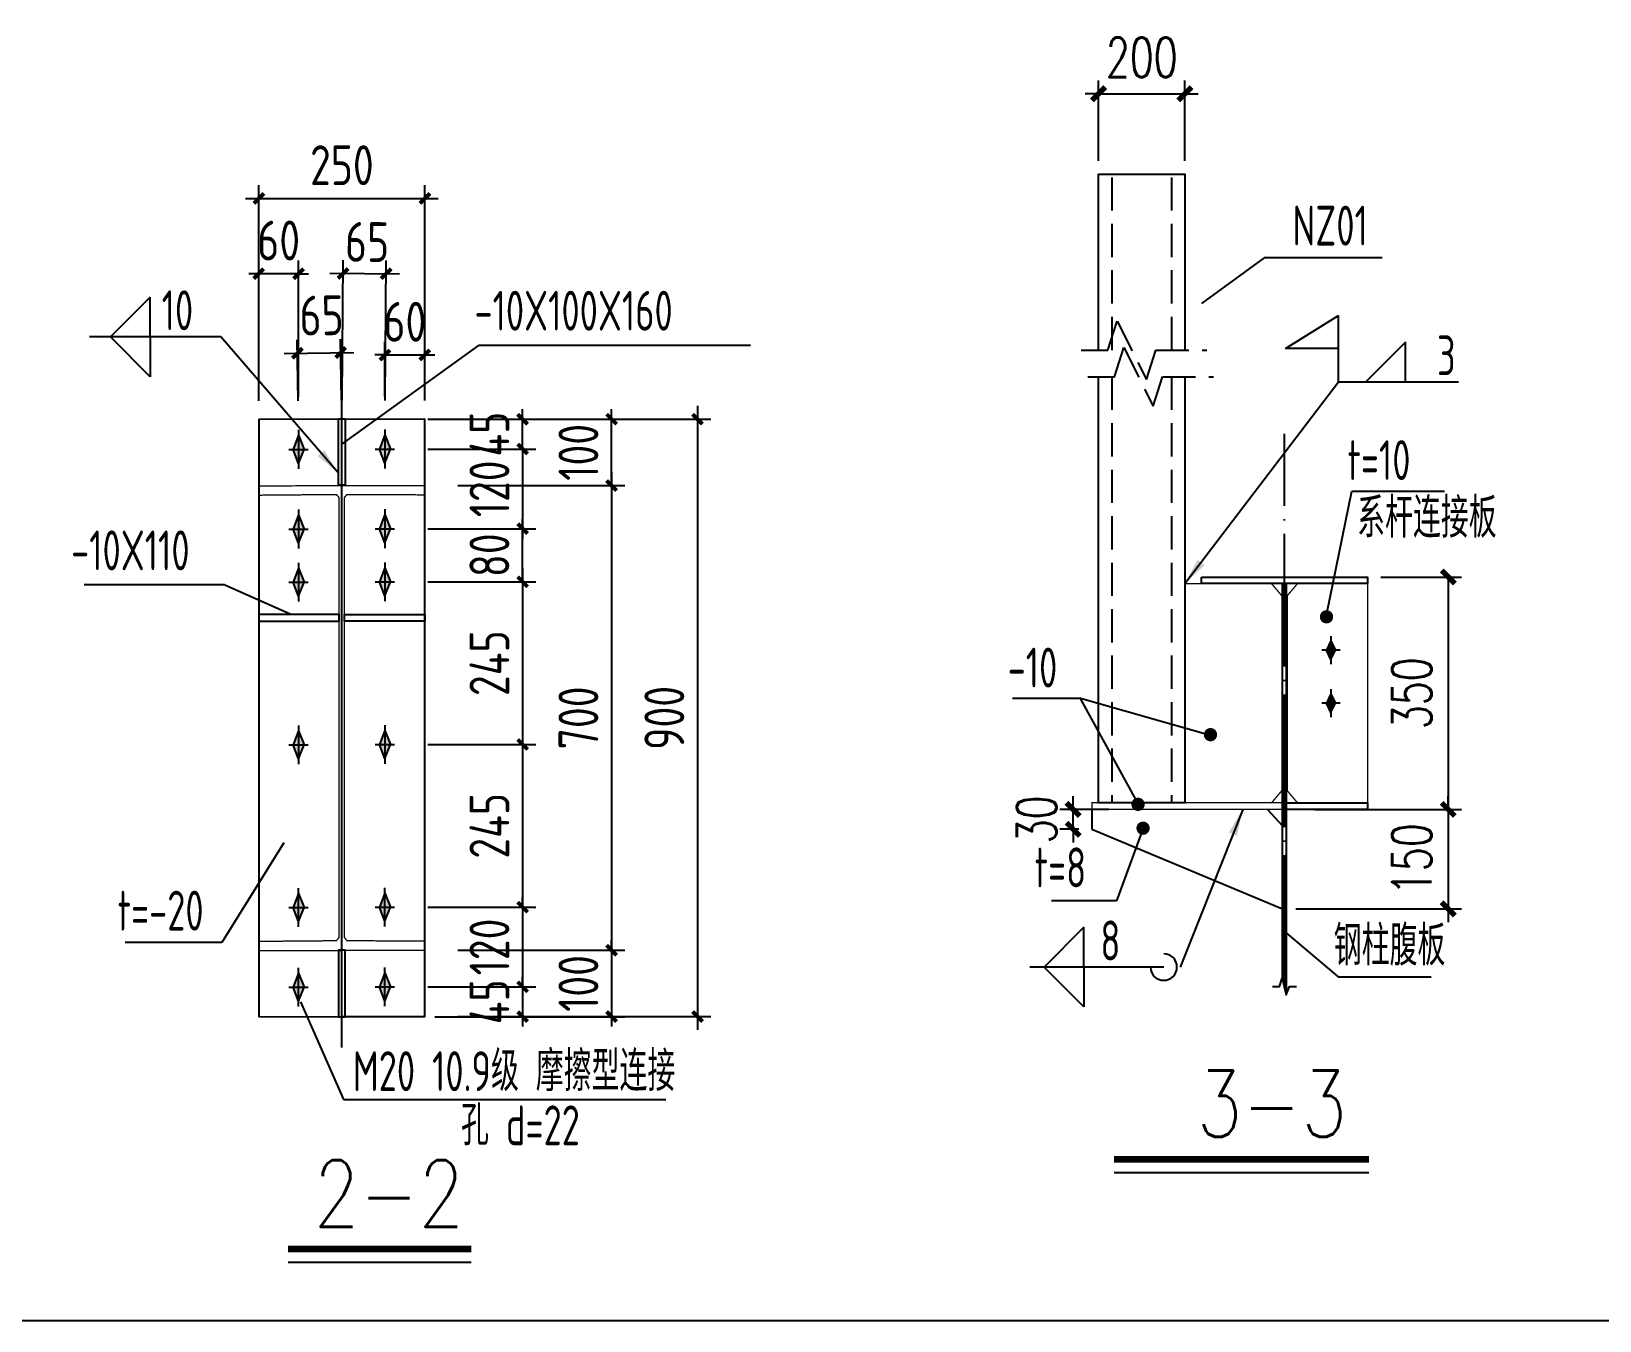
# Model space of a CAD drawing. Extents: x 180850 to 1399066, y 48356 to 327880.
# Drawn here: x 1370393 to 1382202, y 158991 to 168700 of the extents above; entities that cross this region are included whole.
import ezdxf

# ---------------------------------------------------------------- set-up
doc = ezdxf.new("R2010")
doc.units = 0
doc.header["$LTSCALE"] = 1000
doc.linetypes.add('DASH', pattern=[0.35, 0.25, -0.1])
doc.linetypes.add('DOTE', pattern=[2.42, 2, -0.2, 0.02, -0.2])
for name, color, linetype in [('ADIM', 3, 'Continuous'), ('AXIS', 3, 'Continuous'), ('DOTE', 1, 'Continuous'), ('GL', 150, 'Continuous'), ('GZ', 50, 'Continuous'), ('LT', 181, 'Continuous'), ('PZ', 202, 'Continuous'), ('TEXT', 7, 'Continuous')]:
    doc.layers.add(name, color=color, linetype=linetype)
doc.styles.add('_TCH_DIM_T3', font='SIMPLEX', dxfattribs={"width": 0.705882, "bigfont": 'GBCBIG'})
doc.styles.add('SIM-TSSC', font='simplex.shx', dxfattribs={"width": 0.8, "bigfont": 'tssdchn.shx'})
doc.styles.get("Standard").update_dxf_attribs({"font": 'gbenor.shx', "bigfont": 'gbcbig.shx'})
doc.styles.add('TSSD_Dimension', font='Tssdeng.shx', dxfattribs={"width": 0.8, "bigfont": 'hztxt.shx'})
doc.styles.add('TSSD_Label', font='tssdeng.shx', dxfattribs={"width": 0.7, "bigfont": 'hztxt.shx'})
doc.styles.add('TSSD_Norm', font='tssdeng.shx', dxfattribs={"bigfont": 'hztxt.shx'})
doc.dimstyles.new('TCH_100_5', dxfattribs={"dimtxt": 297.5, "dimasz": 100, "dimexe": 100, "dimexo": 100, "dimgap": 126.25, "dimtad": 1, "dimdec": 0, "dimlfac": 0.2, "dimzin": 0, "dimdsep": 46, "dimtxsty": '_TCH_DIM_T3', "dimblk": 'ARCHTICK', "dimcen": 0.09, "dimclrd": 126, "dimclre": 126, "dimclrt": 7, "dimazin": 2, "dimtfac": 1, "dimtdec": 0, "dimtix": 1, "dimtmove": 2, "dimatfit": 3, "dimfxl": 1, "dimtolj": 1, "dimtzin": 0, "dimarcsym": 0})
doc.dimstyles.new('TSSD_20_100', dxfattribs={"dimtxt": 300, "dimasz": 75, "dimexe": 100, "dimexo": 250, "dimgap": 100, "dimtad": 1, "dimdec": 0, "dimlfac": 0.2, "dimzin": 0, "dimdsep": 46, "dimtxsty": 'TSSD_Dimension', "dimblk": 'ARCHTICK', "dimcen": 0, "dimdle": 100, "dimclrt": 7, "dimadec": 0, "dimazin": 0, "dimtfac": 1, "dimtdec": 0, "dimtix": 1, "dimtmove": 2, "dimatfit": 3, "dimfxl": 1, "dimtolj": 1, "dimtzin": 0, "dimarcsym": 0})
doc.dimstyles.new('TSSD_LEADER_STYLE_200.0', dxfattribs={"dimtxt": 0.18, "dimasz": 200, "dimexe": 0.18, "dimexo": 0.0625, "dimgap": 0.09, "dimtad": 0, "dimtih": 1, "dimtoh": 1, "dimdec": 4, "dimzin": 0, "dimdsep": 46, "dimtxsty": 'Standard', "dimcen": 0.09, "dimadec": 0, "dimazin": 0, "dimtfac": 1, "dimtdec": 4, "dimtofl": 0, "dimtmove": 0, "dimatfit": 3, "dimfxl": 1, "dimtolj": 1, "dimtzin": 0, "dimarcsym": 0})

# ---------------------------------------------------------------- blocks, each defined once
blk = doc.blocks.new('_ArchTick')
at = {"color": 0, "linetype": 'ByBlock', "const_width": 0.4}
blk.add_lwpolyline([(-0.5, -0.5), (0.5, 0.5)], dxfattribs=at)
blk = doc.blocks.new('*D684')
at = {"layer": 'Defpoints', "color": 0, "transparency": 16777216}
for p in [(1379956, 162841), (1379814, 162091), (1381062, 162091)]:
    blk.add_point(p, dxfattribs=at)
at = {"layer": 'GL', "color": 126, "lineweight": -2, "transparency": 16777216}
for p, q in [((1381062, 162841), (1381062, 162941)), ((1380056, 162841), (1381162, 162841)), ((1381062, 162841), (1381062, 162091)), ((1379914, 162091), (1381162, 162091)), ((1381062, 162091), (1381062, 161991))]:
    blk.add_line(p, q, dxfattribs=at)
at = {"layer": 'GL', "color": 126, "lineweight": -2, "transparency": 16777216, "xscale": 100, "yscale": 100, "zscale": 100}
for p, rotation in [((1381062, 162841), 270), ((1381062, 162091), 90)]:
    blk.add_blockref('_ArchTick', p, dxfattribs=dict(at, rotation=rotation))
at = {"layer": 'GL', "color": 7, "transparency": 16777216, "insert": (1380787, 162466), "char_height": 297.5, "attachment_point": 5, "rotation": 90, "style": '_TCH_DIM_T3'}
blk.add_mtext('\\A1;150', dxfattribs=at)
blk = doc.blocks.new('*D685')
at = {"layer": 'Defpoints', "color": 0, "transparency": 16777216}
for p in [(1378237, 162841), (1378605, 162841), (1378379, 162691)]:
    blk.add_point(p, dxfattribs=at)
at = {"layer": 'GL', "color": 126, "lineweight": -2, "transparency": 16777216}
for p, q in [((1378237, 162841), (1378237, 162941)), ((1378505, 162841), (1378137, 162841)), ((1378237, 162691), (1378237, 162841)), ((1378279, 162691), (1378137, 162691)), ((1378237, 162691), (1378237, 162591))]:
    blk.add_line(p, q, dxfattribs=at)
at = {"layer": 'GL', "color": 126, "lineweight": -2, "transparency": 16777216, "xscale": 100, "yscale": 100, "zscale": 100}
for p, rotation in [((1378237, 162841), 270), ((1378237, 162691), 90)]:
    blk.add_blockref('_ArchTick', p, dxfattribs=dict(at, rotation=rotation))
at = {"layer": 'GL', "color": 7, "transparency": 16777216, "insert": (1377962, 162766), "char_height": 297.5, "attachment_point": 5, "rotation": 90, "style": '_TCH_DIM_T3'}
blk.add_mtext('\\A1;30', dxfattribs=at)
blk = doc.blocks.new('_WELD004')
at = {"color": 0, "linetype": 'ByBlock'}
for p, q in [((0, 1), (1, 0)), ((0, 0), (0, 1))]:
    blk.add_line(p, q, dxfattribs=at)
blk = doc.blocks.new('*D686')
at = {"layer": 'Defpoints', "color": 0, "transparency": 16777216}
for p in [(1379079, 168230), (1378429, 167626), (1379079, 167626)]:
    blk.add_point(p, dxfattribs=at)
at = {"layer": 'GL', "color": 126, "lineweight": -2, "transparency": 16777216}
for p, q in [((1378429, 167726), (1378429, 168330)), ((1379079, 167726), (1379079, 168330)), ((1378429, 168230), (1378329, 168230)), ((1378429, 168230), (1379079, 168230)), ((1379079, 168230), (1379179, 168230))]:
    blk.add_line(p, q, dxfattribs=at)
at = {"layer": 'GL', "color": 126, "lineweight": -2, "transparency": 16777216, "xscale": 100, "yscale": 100, "zscale": 100}
blk.add_blockref('_ArchTick', (1378429, 168230), dxfattribs=at)
at = {"layer": 'GL', "color": 126, "lineweight": -2, "transparency": 16777216, "xscale": 100, "yscale": 100, "zscale": 100, "rotation": 180}
blk.add_blockref('_ArchTick', (1379079, 168230), dxfattribs=at)
at = {"layer": 'GL', "color": 7, "transparency": 16777216, "insert": (1378754, 168505), "char_height": 297.5, "attachment_point": 5, "style": '_TCH_DIM_T3'}
blk.add_mtext('\\A1;200', dxfattribs=at)
blk = doc.blocks.new('*D721')
at = {"layer": 'Defpoints', "color": 0, "transparency": 16777216}
for p in [(1380454, 164591), (1380454, 162841), (1381062, 162841)]:
    blk.add_point(p, dxfattribs=at)
at = {"layer": 'GL', "color": 126, "lineweight": -2, "transparency": 16777216}
for p, q in [((1380554, 164591), (1381162, 164591)), ((1381062, 164591), (1381062, 162841)), ((1380554, 162841), (1381162, 162841))]:
    blk.add_line(p, q, dxfattribs=at)
at = {"layer": 'GL', "color": 126, "lineweight": -2, "transparency": 16777216, "xscale": 100, "yscale": 100, "zscale": 100}
for p, rotation in [((1381062, 164591), 90), ((1381062, 162841), 270)]:
    blk.add_blockref('_ArchTick', p, dxfattribs=dict(at, rotation=rotation))
at = {"layer": 'GL', "color": 7, "transparency": 16777216, "insert": (1380787, 163716), "char_height": 297.5, "attachment_point": 5, "rotation": 90, "style": '_TCH_DIM_T3'}
blk.add_mtext('\\A1;350', dxfattribs=at)
blk = doc.blocks.new('*D1931')
at = {"layer": 'AXIS', "color": 0, "lineweight": -2, "transparency": 16777216}
for p, q in [((1372106, 165917), (1372106, 167542)), ((1373356, 165920), (1373356, 167542)), ((1372006, 167442), (1373456, 167442))]:
    blk.add_line(p, q, dxfattribs=at)
at = {"layer": 'Defpoints', "color": 0, "transparency": 16777216}
for p in [(1373356, 167442), (1372106, 165667), (1373356, 165670)]:
    blk.add_point(p, dxfattribs=at)
at = {"layer": 'AXIS', "color": 0, "lineweight": -2, "transparency": 16777216, "xscale": 75, "yscale": 75, "zscale": 75, "rotation": 180}
blk.add_blockref('_ArchTick', (1372106, 167442), dxfattribs=at)
at = {"layer": 'AXIS', "color": 0, "lineweight": -2, "transparency": 16777216, "xscale": 75, "yscale": 75, "zscale": 75}
blk.add_blockref('_ArchTick', (1373356, 167442), dxfattribs=at)
at = {"layer": 'AXIS', "color": 7, "transparency": 16777216, "insert": (1372731, 167692), "char_height": 300, "attachment_point": 5, "style": 'TSSD_Dimension'}
blk.add_mtext('\\A1;250', dxfattribs=at)
blk = doc.blocks.new('*D1932')
at = {"layer": 'AXIS', "color": 0, "lineweight": -2, "transparency": 16777216}
for p, q in [((1372733, 165922), (1372741, 166977)), ((1372640, 166878), (1373164, 166874)), ((1373057, 165920), (1373065, 166975))]:
    blk.add_line(p, q, dxfattribs=at)
at = {"layer": 'Defpoints', "color": 0, "transparency": 16777216}
for p in [(1373064, 166875), (1372731, 165672), (1373055, 165670)]:
    blk.add_point(p, dxfattribs=at)
at = {"layer": 'AXIS', "color": 0, "lineweight": -2, "transparency": 16777216, "xscale": 75, "yscale": 75, "zscale": 75}
for p, rotation in [((1372740, 166877), 179.5602017866999), ((1373064, 166875), 359.5602017866999)]:
    blk.add_blockref('_ArchTick', p, dxfattribs=dict(at, rotation=rotation))
at = {"layer": 'AXIS', "color": 7, "transparency": 16777216, "insert": (1372921, 167114), "char_height": 300, "attachment_point": 5, "rotation": 359.5602, "style": 'TSSD_Dimension'}
blk.add_mtext('\\A1;65', dxfattribs=at)
blk = doc.blocks.new('*D1933')
at = {"layer": 'AXIS', "color": 0, "lineweight": -2, "transparency": 16777216}
for p, q in [((1372296, 166274), (1372822, 166282)), ((1372401, 165917), (1372394, 166376)), ((1372727, 165922), (1372720, 166381))]:
    blk.add_line(p, q, dxfattribs=at)
at = {"layer": 'Defpoints', "color": 0, "transparency": 16777216}
for p in [(1372722, 166281), (1372405, 165667), (1372731, 165672)]:
    blk.add_point(p, dxfattribs=at)
at = {"layer": 'AXIS', "color": 0, "lineweight": -2, "transparency": 16777216, "xscale": 75, "yscale": 75, "zscale": 75}
for p, rotation in [((1372396, 166276), 180.8731151727567), ((1372722, 166281), 0.8731151727567238)]:
    blk.add_blockref('_ArchTick', p, dxfattribs=dict(at, rotation=rotation))
at = {"layer": 'AXIS', "color": 7, "transparency": 16777216, "insert": (1372578, 166561), "char_height": 300, "attachment_point": 5, "rotation": 0.8731, "style": 'TSSD_Dimension'}
blk.add_mtext('\\A1;65', dxfattribs=at)
blk = doc.blocks.new('*D1946')
at = {"layer": 'AXIS', "color": 0, "lineweight": -2, "transparency": 16777216}
for p, q in [((1374092, 165779), (1374092, 165854)), ((1373377, 165779), (1374192, 165779)), ((1374092, 165555), (1374092, 165779)), ((1373377, 165555), (1374192, 165555)), ((1374092, 165555), (1374092, 165480))]:
    blk.add_line(p, q, dxfattribs=at)
at = {"layer": 'Defpoints', "color": 0, "transparency": 16777216}
for p in [(1373127, 165779), (1374092, 165779), (1373127, 165555)]:
    blk.add_point(p, dxfattribs=at)
at = {"layer": 'AXIS', "color": 0, "lineweight": -2, "transparency": 16777216, "xscale": 75, "yscale": 75, "zscale": 75}
for p, rotation in [((1374092, 165779), 270), ((1374092, 165555), 90)]:
    blk.add_blockref('_ArchTick', p, dxfattribs=dict(at, rotation=rotation))
at = {"layer": 'AXIS', "color": 7, "transparency": 16777216, "insert": (1373842, 165667), "char_height": 300, "attachment_point": 5, "rotation": 90, "style": 'TSSD_Dimension'}
blk.add_mtext('\\A1;45', dxfattribs=at)
blk = doc.blocks.new('*D1947')
at = {"layer": 'AXIS', "color": 0, "lineweight": -2, "transparency": 16777216}
for p, q in [((1374092, 165555), (1374092, 165630)), ((1373377, 165555), (1374192, 165555)), ((1374092, 165555), (1374092, 164955)), ((1373377, 164955), (1374192, 164955)), ((1374092, 164955), (1374092, 164880))]:
    blk.add_line(p, q, dxfattribs=at)
at = {"layer": 'Defpoints', "color": 0, "transparency": 16777216}
for p in [(1373127, 165555), (1373127, 164955), (1374092, 164955)]:
    blk.add_point(p, dxfattribs=at)
at = {"layer": 'AXIS', "color": 0, "lineweight": -2, "transparency": 16777216, "xscale": 75, "yscale": 75, "zscale": 75}
for p, rotation in [((1374092, 165555), 270), ((1374092, 164955), 90)]:
    blk.add_blockref('_ArchTick', p, dxfattribs=dict(at, rotation=rotation))
at = {"layer": 'AXIS', "color": 7, "transparency": 16777216, "insert": (1373842, 165255), "char_height": 300, "attachment_point": 5, "rotation": 90, "style": 'TSSD_Dimension'}
blk.add_mtext('\\A1;120', dxfattribs=at)
blk = doc.blocks.new('*D1948')
at = {"layer": 'AXIS', "color": 0, "lineweight": -2, "transparency": 16777216}
for p, q in [((1374092, 162105), (1374092, 162180)), ((1373377, 162105), (1374192, 162105)), ((1374092, 162105), (1374092, 161505)), ((1373377, 161505), (1374192, 161505)), ((1374092, 161505), (1374092, 161430))]:
    blk.add_line(p, q, dxfattribs=at)
at = {"layer": 'Defpoints', "color": 0, "transparency": 16777216}
for p in [(1373127, 162105), (1373127, 161505), (1374092, 161505)]:
    blk.add_point(p, dxfattribs=at)
at = {"layer": 'AXIS', "color": 0, "lineweight": -2, "transparency": 16777216, "xscale": 75, "yscale": 75, "zscale": 75}
for p, rotation in [((1374092, 162105), 270), ((1374092, 161505), 90)]:
    blk.add_blockref('_ArchTick', p, dxfattribs=dict(at, rotation=rotation))
at = {"layer": 'AXIS', "color": 7, "transparency": 16777216, "insert": (1373842, 161805), "char_height": 300, "attachment_point": 5, "rotation": 90, "style": 'TSSD_Dimension'}
blk.add_mtext('\\A1;120', dxfattribs=at)
blk = doc.blocks.new('*D1949')
at = {"layer": 'AXIS', "color": 0, "lineweight": -2, "transparency": 16777216}
for p, q in [((1374092, 161505), (1374092, 161580)), ((1373377, 161505), (1374192, 161505)), ((1374092, 161505), (1374092, 161280)), ((1373430, 161280), (1374192, 161280)), ((1374092, 161280), (1374092, 161205))]:
    blk.add_line(p, q, dxfattribs=at)
at = {"layer": 'Defpoints', "color": 0, "transparency": 16777216}
for p in [(1373127, 161505), (1373180, 161280), (1374092, 161280)]:
    blk.add_point(p, dxfattribs=at)
at = {"layer": 'AXIS', "color": 0, "lineweight": -2, "transparency": 16777216, "xscale": 75, "yscale": 75, "zscale": 75}
for p, rotation in [((1374092, 161505), 270), ((1374092, 161280), 90)]:
    blk.add_blockref('_ArchTick', p, dxfattribs=dict(at, rotation=rotation))
at = {"layer": 'AXIS', "color": 7, "transparency": 16777216, "insert": (1373842, 161392), "char_height": 300, "attachment_point": 5, "rotation": 90, "style": 'TSSD_Dimension'}
blk.add_mtext('\\A1;45', dxfattribs=at)
blk = doc.blocks.new('*D1934')
at = {"layer": 'AXIS', "color": 0, "lineweight": -2, "transparency": 16777216}
for p, q in [((1375409, 165880), (1375409, 161181)), ((1373605, 165780), (1375509, 165780)), ((1373603, 161281), (1375509, 161281))]:
    blk.add_line(p, q, dxfattribs=at)
at = {"layer": 'Defpoints', "color": 0, "transparency": 16777216}
for p in [(1373355, 165780), (1373353, 161281), (1375409, 161281)]:
    blk.add_point(p, dxfattribs=at)
at = {"layer": 'AXIS', "color": 0, "lineweight": -2, "transparency": 16777216, "xscale": 75, "yscale": 75, "zscale": 75}
for p, rotation in [((1375409, 165780), 90), ((1375409, 161281), 270)]:
    blk.add_blockref('_ArchTick', p, dxfattribs=dict(at, rotation=rotation))
at = {"layer": 'AXIS', "color": 7, "transparency": 16777216, "insert": (1375159, 163530), "char_height": 300, "attachment_point": 5, "rotation": 90, "style": 'TSSD_Dimension'}
blk.add_mtext('\\A1;900', dxfattribs=at)
blk = doc.blocks.new('*D1950')
at = {"layer": 'AXIS', "color": 0, "lineweight": -2, "transparency": 16777216}
for p, q in [((1372105, 166875), (1372030, 166875)), ((1372105, 165949), (1372105, 166975)), ((1372405, 166875), (1372105, 166875)), ((1372405, 165949), (1372405, 166975)), ((1372405, 166875), (1372480, 166875))]:
    blk.add_line(p, q, dxfattribs=at)
at = {"layer": 'Defpoints', "color": 0, "transparency": 16777216}
for p in [(1372105, 166875), (1372105, 165699), (1372405, 165699)]:
    blk.add_point(p, dxfattribs=at)
at = {"layer": 'AXIS', "color": 0, "lineweight": -2, "transparency": 16777216, "xscale": 75, "yscale": 75, "zscale": 75}
blk.add_blockref('_ArchTick', (1372105, 166875), dxfattribs=at)
at = {"layer": 'AXIS', "color": 0, "lineweight": -2, "transparency": 16777216, "xscale": 75, "yscale": 75, "zscale": 75, "rotation": 180}
blk.add_blockref('_ArchTick', (1372405, 166875), dxfattribs=at)
at = {"layer": 'AXIS', "color": 7, "transparency": 16777216, "insert": (1372255, 167125), "char_height": 300, "attachment_point": 5, "style": 'TSSD_Dimension'}
blk.add_mtext('\\A1;60', dxfattribs=at)
blk = doc.blocks.new('*D1951')
at = {"layer": 'AXIS', "color": 0, "lineweight": -2, "transparency": 16777216}
for p, q in [((1373055, 165951), (1373055, 166363)), ((1373355, 165951), (1373355, 166363)), ((1373055, 166263), (1372980, 166263)), ((1373055, 166263), (1373355, 166263)), ((1373355, 166263), (1373430, 166263))]:
    blk.add_line(p, q, dxfattribs=at)
at = {"layer": 'Defpoints', "color": 0, "transparency": 16777216}
for p in [(1373355, 166263), (1373055, 165701), (1373355, 165701)]:
    blk.add_point(p, dxfattribs=at)
at = {"layer": 'AXIS', "color": 0, "lineweight": -2, "transparency": 16777216, "xscale": 75, "yscale": 75, "zscale": 75}
blk.add_blockref('_ArchTick', (1373055, 166263), dxfattribs=at)
at = {"layer": 'AXIS', "color": 0, "lineweight": -2, "transparency": 16777216, "xscale": 75, "yscale": 75, "zscale": 75, "rotation": 180}
blk.add_blockref('_ArchTick', (1373355, 166263), dxfattribs=at)
at = {"layer": 'AXIS', "color": 7, "transparency": 16777216, "insert": (1373205, 166513), "char_height": 300, "attachment_point": 5, "style": 'TSSD_Dimension'}
blk.add_mtext('\\A1;60', dxfattribs=at)
blk = doc.blocks.new('*D1935')
at = {"layer": 'AXIS', "color": 0, "lineweight": -2, "transparency": 16777216}
for p, q in [((1374762, 165380), (1374762, 161680)), ((1373605, 165280), (1374862, 165280)), ((1373605, 161780), (1374862, 161780))]:
    blk.add_line(p, q, dxfattribs=at)
at = {"layer": 'Defpoints', "color": 0, "transparency": 16777216}
for p in [(1373355, 165280), (1373355, 161780), (1374762, 161780)]:
    blk.add_point(p, dxfattribs=at)
at = {"layer": 'AXIS', "color": 0, "lineweight": -2, "transparency": 16777216, "xscale": 75, "yscale": 75, "zscale": 75}
for p, rotation in [((1374762, 165280), 90), ((1374762, 161780), 270)]:
    blk.add_blockref('_ArchTick', p, dxfattribs=dict(at, rotation=rotation))
at = {"layer": 'AXIS', "color": 7, "transparency": 16777216, "insert": (1374512, 163530), "char_height": 300, "attachment_point": 5, "rotation": 90, "style": 'TSSD_Dimension'}
blk.add_mtext('\\A1;700', dxfattribs=at)
blk = doc.blocks.new('*D1936')
at = {"layer": 'AXIS', "color": 0, "lineweight": -2, "transparency": 16777216}
for p, q in [((1374762, 161780), (1374762, 161855)), ((1373605, 161780), (1374862, 161780)), ((1374762, 161780), (1374762, 161280)), ((1373605, 161280), (1374862, 161280)), ((1374762, 161280), (1374762, 161205))]:
    blk.add_line(p, q, dxfattribs=at)
at = {"layer": 'Defpoints', "color": 0, "transparency": 16777216}
for p in [(1373355, 161780), (1373355, 161280), (1374762, 161280)]:
    blk.add_point(p, dxfattribs=at)
at = {"layer": 'AXIS', "color": 0, "lineweight": -2, "transparency": 16777216, "xscale": 75, "yscale": 75, "zscale": 75}
for p, rotation in [((1374762, 161780), 270), ((1374762, 161280), 90)]:
    blk.add_blockref('_ArchTick', p, dxfattribs=dict(at, rotation=rotation))
at = {"layer": 'AXIS', "color": 7, "transparency": 16777216, "insert": (1374512, 161530), "char_height": 300, "attachment_point": 5, "rotation": 90, "style": 'TSSD_Dimension'}
blk.add_mtext('\\A1;100', dxfattribs=at)
blk = doc.blocks.new('*D1937')
at = {"layer": 'AXIS', "color": 0, "lineweight": -2, "transparency": 16777216}
for p, q in [((1374762, 165780), (1374762, 165855)), ((1373605, 165780), (1374862, 165780)), ((1374762, 165280), (1374762, 165780)), ((1373605, 165280), (1374862, 165280)), ((1374762, 165280), (1374762, 165205))]:
    blk.add_line(p, q, dxfattribs=at)
at = {"layer": 'Defpoints', "color": 0, "transparency": 16777216}
for p in [(1373355, 165780), (1374762, 165780), (1373355, 165280)]:
    blk.add_point(p, dxfattribs=at)
at = {"layer": 'AXIS', "color": 0, "lineweight": -2, "transparency": 16777216, "xscale": 75, "yscale": 75, "zscale": 75}
for p, rotation in [((1374762, 165780), 270), ((1374762, 165280), 90)]:
    blk.add_blockref('_ArchTick', p, dxfattribs=dict(at, rotation=rotation))
at = {"layer": 'AXIS', "color": 7, "transparency": 16777216, "insert": (1374512, 165530), "char_height": 300, "attachment_point": 5, "rotation": 90, "style": 'TSSD_Dimension'}
blk.add_mtext('\\A1;100', dxfattribs=at)
blk = doc.blocks.new('*D1953')
at = {"layer": 'AXIS', "color": 0, "lineweight": -2, "transparency": 16777216}
for p, q in [((1374092, 164655), (1374092, 163230)), ((1373377, 164555), (1374192, 164555)), ((1373377, 163330), (1374192, 163330))]:
    blk.add_line(p, q, dxfattribs=at)
at = {"layer": 'Defpoints', "color": 0, "transparency": 16777216}
for p in [(1373127, 164555), (1373127, 163330), (1374092, 163330)]:
    blk.add_point(p, dxfattribs=at)
at = {"layer": 'AXIS', "color": 0, "lineweight": -2, "transparency": 16777216, "xscale": 75, "yscale": 75, "zscale": 75}
for p, rotation in [((1374092, 164555), 90), ((1374092, 163330), 270)]:
    blk.add_blockref('_ArchTick', p, dxfattribs=dict(at, rotation=rotation))
at = {"layer": 'AXIS', "color": 7, "transparency": 16777216, "insert": (1373842, 163942), "char_height": 300, "attachment_point": 5, "rotation": 90, "style": 'TSSD_Dimension'}
blk.add_mtext('\\A1;245', dxfattribs=at)
blk = doc.blocks.new('*D1955')
at = {"layer": 'AXIS', "color": 0, "lineweight": -2, "transparency": 16777216}
for p, q in [((1373377, 163330), (1374192, 163330)), ((1374092, 163430), (1374092, 162005)), ((1373377, 162105), (1374192, 162105))]:
    blk.add_line(p, q, dxfattribs=at)
at = {"layer": 'Defpoints', "color": 0, "transparency": 16777216}
for p in [(1373127, 163330), (1373127, 162105), (1374092, 162105)]:
    blk.add_point(p, dxfattribs=at)
at = {"layer": 'AXIS', "color": 0, "lineweight": -2, "transparency": 16777216, "xscale": 75, "yscale": 75, "zscale": 75}
for p, rotation in [((1374092, 163330), 90), ((1374092, 162105), 270)]:
    blk.add_blockref('_ArchTick', p, dxfattribs=dict(at, rotation=rotation))
at = {"layer": 'AXIS', "color": 7, "transparency": 16777216, "insert": (1373842, 162717), "char_height": 300, "attachment_point": 5, "rotation": 90, "style": 'TSSD_Dimension'}
blk.add_mtext('\\A1;245', dxfattribs=at)
blk = doc.blocks.new('*D1954')
at = {"layer": 'AXIS', "color": 0, "lineweight": -2, "transparency": 16777216}
for p, q in [((1374092, 164955), (1374092, 165030)), ((1373377, 164955), (1374192, 164955)), ((1374092, 164555), (1374092, 164955)), ((1373377, 164555), (1374192, 164555)), ((1374092, 164555), (1374092, 164480))]:
    blk.add_line(p, q, dxfattribs=at)
at = {"layer": 'Defpoints', "color": 0, "transparency": 16777216}
for p in [(1373127, 164955), (1374092, 164955), (1373127, 164555)]:
    blk.add_point(p, dxfattribs=at)
at = {"layer": 'AXIS', "color": 0, "lineweight": -2, "transparency": 16777216, "xscale": 75, "yscale": 75, "zscale": 75}
for p, rotation in [((1374092, 164955), 270), ((1374092, 164555), 90)]:
    blk.add_blockref('_ArchTick', p, dxfattribs=dict(at, rotation=rotation))
at = {"layer": 'AXIS', "color": 7, "transparency": 16777216, "insert": (1373842, 164755), "char_height": 300, "attachment_point": 5, "rotation": 90, "style": 'TSSD_Dimension'}
blk.add_mtext('\\A1;80', dxfattribs=at)

msp = doc.modelspace()

# ---------------------------------------------------------------- hatches: boundary and pattern name
h = msp.add_hatch(color=256)
h.paths.add_polyline_path([(1372363.74, 165552.11), (1372404.91, 165552.11), (1372404.91, 165658.63)])
h.paths.add_polyline_path([(1372404.91, 165658.63), (1372404.91, 165552.11), (1372446.07, 165552.11)])
h.paths.add_polyline_path([(1372446.07, 165552.11), (1372404.91, 165552.11), (1372404.91, 165445.59)])
h.paths.add_polyline_path([(1372404.91, 165552.11), (1372363.74, 165552.11), (1372404.91, 165445.59)])
h = msp.add_hatch(color=256)
h.paths.add_polyline_path([(1373013.61, 165554.59), (1373054.78, 165554.59), (1373054.78, 165661.11)])
h.paths.add_polyline_path([(1373054.78, 165661.11), (1373054.78, 165554.59), (1373095.95, 165554.59)])
h.paths.add_polyline_path([(1373095.95, 165554.59), (1373054.78, 165554.59), (1373054.78, 165448.07)])
h.paths.add_polyline_path([(1373054.78, 165554.59), (1373013.61, 165554.59), (1373054.78, 165448.07)])
h = msp.add_hatch(color=256)
h.paths.add_polyline_path([(1372363.74, 164952.11), (1372404.91, 164952.11), (1372404.91, 165058.63)])
h.paths.add_polyline_path([(1372404.91, 165058.63), (1372404.91, 164952.11), (1372446.07, 164952.11)])
h.paths.add_polyline_path([(1372446.07, 164952.11), (1372404.91, 164952.11), (1372404.91, 164845.59)])
h.paths.add_polyline_path([(1372404.91, 164952.11), (1372363.74, 164952.11), (1372404.91, 164845.59)])
h = msp.add_hatch(color=256)
h.paths.add_polyline_path([(1373013.61, 164954.59), (1373054.78, 164954.59), (1373054.78, 165061.11)])
h.paths.add_polyline_path([(1373054.78, 165061.11), (1373054.78, 164954.59), (1373095.95, 164954.59)])
h.paths.add_polyline_path([(1373095.95, 164954.59), (1373054.78, 164954.59), (1373054.78, 164848.07)])
h.paths.add_polyline_path([(1373054.78, 164954.59), (1373013.61, 164954.59), (1373054.78, 164848.07)])
h = msp.add_hatch(color=256)
h.paths.add_polyline_path([(1372363.74, 164552.11), (1372404.91, 164552.11), (1372404.91, 164658.63)])
h.paths.add_polyline_path([(1372404.91, 164658.63), (1372404.91, 164552.11), (1372446.07, 164552.11)])
h.paths.add_polyline_path([(1372446.07, 164552.11), (1372404.91, 164552.11), (1372404.91, 164445.59)])
h.paths.add_polyline_path([(1372404.91, 164552.11), (1372363.74, 164552.11), (1372404.91, 164445.59)])
h = msp.add_hatch(color=256)
h.paths.add_polyline_path([(1373013.61, 164554.59), (1373054.78, 164554.59), (1373054.78, 164661.11)])
h.paths.add_polyline_path([(1373054.78, 164661.11), (1373054.78, 164554.59), (1373095.95, 164554.59)])
h.paths.add_polyline_path([(1373095.95, 164554.59), (1373054.78, 164554.59), (1373054.78, 164448.07)])
h.paths.add_polyline_path([(1373054.78, 164554.59), (1373013.61, 164554.59), (1373054.78, 164448.07)])
for points in [[(1380178.85, 164111.13), (1380213.95, 164040.93), (1380178.85, 163970.73), (1380143.75, 164040.93)], [(1380178.85, 163711.13), (1380213.95, 163640.93), (1380178.85, 163570.73), (1380143.75, 163640.93)]]:
    msp.add_hatch(color=256).paths.add_polyline_path(points)
h = msp.add_hatch(color=256)
h.paths.add_polyline_path([(1373013.61, 163329.59), (1373054.78, 163329.59), (1373054.78, 163436.11)])
h.paths.add_polyline_path([(1373054.78, 163436.11), (1373054.78, 163329.59), (1373095.95, 163329.59)])
h.paths.add_polyline_path([(1373095.95, 163329.59), (1373054.78, 163329.59), (1373054.78, 163223.07)])
h.paths.add_polyline_path([(1373054.78, 163329.59), (1373013.61, 163329.59), (1373054.78, 163223.07)])
h = msp.add_hatch(color=256)
h.paths.add_polyline_path([(1372363.74, 163327.11), (1372404.91, 163327.11), (1372404.91, 163433.63)])
h.paths.add_polyline_path([(1372404.91, 163433.63), (1372404.91, 163327.11), (1372446.07, 163327.11)])
h.paths.add_polyline_path([(1372446.07, 163327.11), (1372404.91, 163327.11), (1372404.91, 163220.59)])
h.paths.add_polyline_path([(1372404.91, 163327.11), (1372363.74, 163327.11), (1372404.91, 163220.59)])
h = msp.add_hatch(color=256)
h.paths.add_polyline_path([(1372363.74, 162102.11), (1372404.91, 162102.11), (1372404.91, 161995.59)])
h.paths.add_polyline_path([(1372404.91, 161995.59), (1372404.91, 162102.11), (1372446.07, 162102.11)])
h.paths.add_polyline_path([(1372446.07, 162102.11), (1372404.91, 162102.11), (1372404.91, 162208.63)])
h.paths.add_polyline_path([(1372404.91, 162102.11), (1372363.74, 162102.11), (1372404.91, 162208.63)])
h = msp.add_hatch(color=256)
h.paths.add_polyline_path([(1373013.61, 162104.59), (1373054.78, 162104.59), (1373054.78, 161998.07)])
h.paths.add_polyline_path([(1373054.78, 161998.07), (1373054.78, 162104.59), (1373095.95, 162104.59)])
h.paths.add_polyline_path([(1373095.95, 162104.59), (1373054.78, 162104.59), (1373054.78, 162211.11)])
h.paths.add_polyline_path([(1373054.78, 162104.59), (1373013.61, 162104.59), (1373054.78, 162211.11)])
h = msp.add_hatch(color=256)
h.paths.add_polyline_path([(1372363.74, 161502.11), (1372404.91, 161502.11), (1372404.91, 161395.59)])
h.paths.add_polyline_path([(1372404.91, 161395.59), (1372404.91, 161502.11), (1372446.07, 161502.11)])
h.paths.add_polyline_path([(1372446.07, 161502.11), (1372404.91, 161502.11), (1372404.91, 161608.63)])
h.paths.add_polyline_path([(1372404.91, 161502.11), (1372363.74, 161502.11), (1372404.91, 161608.63)])
h = msp.add_hatch(color=256)
h.paths.add_polyline_path([(1373013.61, 161504.59), (1373054.78, 161504.59), (1373054.78, 161398.07)])
h.paths.add_polyline_path([(1373054.78, 161398.07), (1373054.78, 161504.59), (1373095.95, 161504.59)])
h.paths.add_polyline_path([(1373095.95, 161504.59), (1373054.78, 161504.59), (1373054.78, 161611.11)])
h.paths.add_polyline_path([(1373054.78, 161504.59), (1373013.61, 161504.59), (1373054.78, 161611.11)])
at = {"layer": 'AXIS'}
h = msp.add_hatch(color=256, dxfattribs=at)
h.paths.add_polyline_path([(1379835.86, 166310.7), (1380235.86, 166560.7), (1380235.86, 166310.7)], flags=16)
edge = h.paths.add_edge_path()
edge.add_line((1379835.86, 166310.7), (1380235.86, 166560.7))
edge.add_line((1380235.86, 166310.7), (1379835.86, 166310.7))
edge.add_line((1380235.86, 166060.7), (1380235.86, 166560.7))

# ---------------------------------------------------------------- linework, layer by layer
for p, q in [((1372404.91, 165698.6), (1372404.91, 165405.61)), ((1373054.78, 165701.09), (1373054.78, 165408.1)), ((1372404.91, 165658.63), (1372363.74, 165552.11)), ((1372404.91, 165658.63), (1372446.07, 165552.11)), ((1373054.78, 165661.11), (1373013.61, 165554.59)), ((1373054.78, 165661.11), (1373095.95, 165554.59)), ((1372332.25, 165552.11), (1372477.57, 165552.11)), ((1372404.91, 165445.59), (1372363.74, 165552.11)), ((1372404.91, 165445.59), (1372446.07, 165552.11)), ((1372982.12, 165554.59), (1373127.44, 165554.59)), ((1373054.78, 165448.07), (1373013.61, 165554.59)), ((1373054.78, 165448.07), (1373095.95, 165554.59)), ((1372404.91, 165098.6), (1372404.91, 164805.61)), ((1373054.78, 165101.09), (1373054.78, 164808.1)), ((1372404.91, 165058.63), (1372363.74, 164952.11)), ((1372404.91, 165058.63), (1372446.07, 164952.11)), ((1373054.78, 165061.11), (1373013.61, 164954.59)), ((1373054.78, 165061.11), (1373095.95, 164954.59)), ((1372332.25, 164952.11), (1372477.57, 164952.11)), ((1372404.91, 164845.59), (1372363.74, 164952.11)), ((1372404.91, 164845.59), (1372446.07, 164952.11)), ((1372982.12, 164954.59), (1373127.44, 164954.59)), ((1373054.78, 164848.07), (1373013.61, 164954.59)), ((1373054.78, 164848.07), (1373095.95, 164954.59)), ((1372404.91, 164658.63), (1372363.74, 164552.11)), ((1372404.91, 164698.6), (1372404.91, 164405.61)), ((1372404.91, 164658.63), (1372446.07, 164552.11)), ((1373054.78, 164661.11), (1373013.61, 164554.59)), ((1373054.78, 164701.09), (1373054.78, 164408.1)), ((1373054.78, 164661.11), (1373095.95, 164554.59)), ((1372332.25, 164552.11), (1372477.57, 164552.11)), ((1372404.91, 164445.59), (1372363.74, 164552.11)), ((1372404.91, 164445.59), (1372446.07, 164552.11)), ((1372982.12, 164554.59), (1373127.44, 164554.59)), ((1373054.78, 164448.07), (1373013.61, 164554.59)), ((1373054.78, 164448.07), (1373095.95, 164554.59)), ((1380178.85, 164146.23), (1380178.85, 163935.63)), ((1380249.05, 164040.93), (1380108.65, 164040.93)), ((1380178.85, 164111.13), (1380143.75, 164040.93)), ((1380178.85, 163970.73), (1380143.75, 164040.93)), ((1380178.85, 164111.13), (1380213.95, 164040.93)), ((1380178.85, 163970.73), (1380213.95, 164040.93)), ((1380178.85, 163711.13), (1380143.75, 163640.93)), ((1380178.85, 163746.23), (1380178.85, 163535.63)), ((1380178.85, 163711.13), (1380213.95, 163640.93)), ((1380249.05, 163640.93), (1380108.65, 163640.93)), ((1380178.85, 163570.73), (1380143.75, 163640.93)), ((1380178.85, 163570.73), (1380213.95, 163640.93)), ((1372404.91, 163473.6), (1372404.91, 163180.61)), ((1373054.78, 163436.11), (1373013.61, 163329.59)), ((1373054.78, 163476.09), (1373054.78, 163183.1)), ((1373054.78, 163436.11), (1373095.95, 163329.59)), ((1372332.25, 163327.11), (1372477.57, 163327.11)), ((1372404.91, 163433.63), (1372363.74, 163327.11)), ((1372404.91, 163220.59), (1372363.74, 163327.11)), ((1372404.91, 163433.63), (1372446.07, 163327.11)), ((1372404.91, 163220.59), (1372446.07, 163327.11)), ((1372982.12, 163329.59), (1373127.44, 163329.59)), ((1373054.78, 163223.07), (1373013.61, 163329.59)), ((1373054.78, 163223.07), (1373095.95, 163329.59)), ((1372404.91, 162208.63), (1372363.74, 162102.11)), ((1372404.91, 161955.61), (1372404.91, 162248.6)), ((1372404.91, 162208.63), (1372446.07, 162102.11)), ((1373054.78, 162211.11), (1373013.61, 162104.59)), ((1373054.78, 161958.1), (1373054.78, 162251.09)), ((1373054.78, 162211.11), (1373095.95, 162104.59)), ((1372332.25, 162102.11), (1372477.57, 162102.11)), ((1372404.91, 161995.59), (1372363.74, 162102.11)), ((1372404.91, 161995.59), (1372446.07, 162102.11)), ((1372982.12, 162104.59), (1373127.44, 162104.59)), ((1373054.78, 161998.07), (1373013.61, 162104.59)), ((1373054.78, 161998.07), (1373095.95, 162104.59)), ((1372404.91, 161608.63), (1372363.74, 161502.11)), ((1372404.91, 161355.61), (1372404.91, 161648.6)), ((1372404.91, 161608.63), (1372446.07, 161502.11)), ((1373054.78, 161611.11), (1373013.61, 161504.59)), ((1373054.78, 161358.1), (1373054.78, 161651.09)), ((1373054.78, 161611.11), (1373095.95, 161504.59)), ((1372332.25, 161502.11), (1372477.57, 161502.11)), ((1372404.91, 161395.59), (1372363.74, 161502.11)), ((1372404.91, 161395.59), (1372446.07, 161502.11)), ((1372982.12, 161504.59), (1373127.44, 161504.59)), ((1373054.78, 161398.07), (1373013.61, 161504.59)), ((1373054.78, 161398.07), (1373095.95, 161504.59))]:
    msp.add_line(p, q)
at = {"layer": 'ADIM', "const_width": 50}
for points in [[(1378545.23, 160206.73), (1380464.26, 160206.73)], [(1372326.37, 159530.7), (1373704.83, 159530.7)]]:
    msp.add_lwpolyline(points, dxfattribs=at)
at = {"layer": 'ADIM'}
for points in [[(1378545.23, 160106.73), (1380464.26, 160106.73)], [(1372326.37, 159430.7), (1373704.83, 159430.7)]]:
    msp.add_lwpolyline(points, dxfattribs=at)
at = {"layer": 'AXIS'}
for p, q in [((1379675.88, 166993.68), (1379203.85, 166651.78)), ((1380563.61, 166993.68), (1379675.88, 166993.68)), ((1379835.86, 166310.7), (1380235.86, 166560.7)), ((1380235.86, 166060.7), (1380235.86, 166560.7)), ((1371818.38, 166399.27), (1370829.86, 166399.27)), ((1372728.91, 165589.03), (1373763.59, 166338.02)), ((1373763.59, 166338.02), (1375806.68, 166338.02)), ((1380235.86, 166310.7), (1379835.86, 166310.7)), ((1380739.92, 166360.7), (1380439.92, 166060.7)), ((1380739.92, 166060.7), (1380739.92, 166360.7)), ((1380235.86, 166060.7), (1381139.92, 166060.7)), ((1380147.15, 164316.02), (1380335.48, 165237.31)), ((1380335.48, 165237.31), (1381034.44, 165237.31)), ((1371844.77, 164533.04), (1370790.78, 164533.04)), ((1372345.67, 164308.7), (1371844.77, 164533.04)), ((1378293.47, 163674.88), (1377781.74, 163674.88)), ((1379271.49, 163398.58), (1378293.47, 163674.88)), ((1378717.39, 162902.74), (1378293.47, 163674.88)), ((1378763.8, 162699.31), (1378564.45, 162153.36)), ((1372292.8, 162589.08), (1371825.88, 161839.49)), ((1378564.45, 162153.36), (1378073.46, 162153.36)), ((1379828.85, 161920.73), (1380233.68, 161581.16)), ((1371825.88, 161839.49), (1371100.06, 161839.49)), ((1378919, 161653.77), (1377911.49, 161653.77)), ((1380233.68, 161581.16), (1380932.64, 161581.16)), ((1372419.38, 161392.17), (1372742.11, 160656.46)), ((1372742.11, 160656.46), (1375169.29, 160656.46)), ((1351090, 158991), (1390581.03, 158991))]:
    msp.add_line(p, q, dxfattribs=at)
at = {"layer": 'AXIS', "const_width": 50}
for points in [[(1380169.92, 164288.97, -1), (1380120.11, 164293.25, -1)], [(1379246.49, 163403.71, -1), (1379296.49, 163403.71, -1)], [(1378750.95, 162879.25, -1), (1378700.95, 162879.25, -1)], [(1378738.8, 162699.31, 1), (1378788.8, 162699.31, 1)]]:
    msp.add_lwpolyline(points, format="xyb", close=True, dxfattribs=at)
at = {"layer": 'AXIS'}
msp.add_arc((1378919, 161653.77), 100, 180, 90, dxfattribs=at)
at = {"layer": 'DOTE'}
msp.add_line((1372729.66, 161049.07), (1372729.66, 166156.67), dxfattribs=at)
at = {"layer": 'DOTE', "color": 1, "linetype": 'DOTE', "ltscale": 0.5}
msp.add_line((1379828.85, 161497.2), (1379828.85, 165668.41), dxfattribs=at)
at = {"layer": 'GL', "const_width": 10}
msp.add_lwpolyline([(1372104.91, 161777.11), (1373354.78, 161779.59), (1373354.78, 161849.59), (1372768.91, 161852.08), (1372749.66, 161877.08), (1372749.66, 165188.83), (1372768.91, 165212.08), (1373354.78, 165209.59), (1373354.78, 165279.59), (1372104.91, 165277.11), (1372104.91, 165207.11), (1372689.66, 165212.08), (1372709.66, 165189.64), (1372709.66, 161877.08), (1372689.66, 161852.08), (1372104.91, 161847.11), (1372104.91, 161777.11)], close=True, dxfattribs=at)
at = {"layer": 'GZ'}
for p, q in [((1379813.85, 161560.51), (1379813.85, 164540.93)), ((1379843.85, 161450.29), (1379843.85, 164540.93))]:
    msp.add_line(p, q, dxfattribs=at)
msp.add_lwpolyline([(1379203.85, 164590.93), (1380453.85, 164590.93), (1380453.85, 164540.93), (1379203.85, 164540.93)], close=True, dxfattribs=at)
msp.add_lwpolyline([(1379738.85, 161506.45), (1379791.85, 161506.45), (1379791.85, 161506.45), (1379811.85, 161568.95), (1379841.43, 161444.11), (1379865.85, 161506.45), (1379865.85, 161506.45), (1379918.85, 161506.45)], dxfattribs=at)
at = {"layer": 'LT', "color": 8, "linetype": 'DASH'}
for p, q in [((1378528.85, 167600.52), (1378528.85, 166298.72)), ((1378978.85, 167600.52), (1378978.85, 166298.72)), ((1378528.85, 166098.72), (1378528.85, 162890.93)), ((1378978.85, 166098.72), (1378978.85, 162890.93))]:
    msp.add_line(p, q, dxfattribs=at)
at = {"layer": 'LT'}
for points in [[(1378428.85, 166298.72), (1378428.85, 167625.52), (1379078.85, 167625.52), (1379078.85, 166298.72)], [(1379078.85, 166098.72), (1379078.85, 162890.93), (1378428.85, 162890.93), (1378428.85, 166098.72)]]:
    msp.add_lwpolyline(points, dxfattribs=at)
at = {"layer": 'LT', "color": 8, "linetype": 'DASH'}
for points in [[(1378298.85, 166298.72), (1378498.85, 166298.72), (1378568.85, 166518.72), (1378788.85, 166078.72), (1378858.85, 166298.72), (1379243.86, 166298.72)], [(1378348.85, 166098.72), (1378548.85, 166098.72), (1378618.85, 166318.72), (1378838.85, 165878.72), (1378908.85, 166098.72), (1379293.86, 166098.72)]]:
    msp.add_lwpolyline(points, dxfattribs=at)
at = {"layer": 'PZ'}
for p, q in [((1378378.85, 162840.93), (1378378.85, 162690.93)), ((1379700.25, 162840.93), (1379813.85, 162718.2)), ((1378378.85, 162690.93), (1379813.85, 162091.23)), ((1373354.78, 161280.83), (1372104.91, 161277.11))]:
    msp.add_line(p, q, dxfattribs=at)
for points in [[(1372104.91, 161277.73), (1373354.78, 161280.21), (1373354.78, 165779.59), (1372104.91, 165777.11)], [(1372704.66, 165782.08), (1372754.66, 165782.08), (1372754.66, 165282.08), (1372704.66, 165282.08)], [(1372104.72, 164308.7), (1372104.72, 164258.7), (1372709.47, 164258.7), (1372709.47, 164308.7)], [(1373354.6, 164308.7), (1373354.6, 164258.7), (1372749.47, 164258.7), (1372749.47, 164308.7)], [(1372704.84, 161278.97), (1372754.84, 161278.97), (1372754.66, 161782.08), (1372704.66, 161782.08)]]:
    msp.add_lwpolyline(points, close=True, dxfattribs=at)
at = {"layer": 'PZ', "const_width": 10}
for points in [[(1379078.85, 164540.93), (1379731.52, 164540.93), (1379808.85, 164449.45), (1379808.85, 162982.42), (1379731.52, 162890.93), (1379078.85, 162890.93), (1379078.85, 164540.93)], [(1380453.85, 164540.93), (1379926.17, 164540.93), (1379848.85, 164449.45), (1379848.85, 162982.42), (1379926.17, 162890.93), (1380453.85, 162890.93), (1380453.85, 164540.93)]]:
    msp.add_lwpolyline(points, dxfattribs=at)
msp.add_lwpolyline([(1378378.85, 162890.93), (1379813.85, 162890.93), (1379813.85, 162840.93), (1378378.85, 162840.93)], close=True, dxfattribs=at)
at = {"layer": 'PZ'}
msp.add_lwpolyline([(1379843.85, 162890.93), (1380453.85, 162890.93), (1380453.85, 162840.93), (1379843.85, 162840.93)], dxfattribs=at)

# ---------------------------------------------------------------- block references
at = {"layer": 'AXIS', "xscale": -300, "yscale": 300, "zscale": 300}
for p in [(1371288.45, 166399.27), (1378319, 161653.77)]:
    msp.add_blockref('_WELD004', p, dxfattribs=at)
at = {"layer": 'AXIS', "xscale": 300, "yscale": 300, "zscale": 300, "rotation": 180}
for p in [(1371288.45, 166399.27), (1378319, 161653.77)]:
    msp.add_blockref('_WELD004', p, dxfattribs=at)

# ---------------------------------------------------------------- texts
at = {"layer": 'TEXT', "width": 0.7}
for s, style, p in [('NZ01', 'TSSD_Norm', (1379888.44, 167087.11)), ('-10', 'TSSD_Norm', (1377744.06, 163759.05)), ('t=8', 'TSSD_Norm', (1377946.45, 162253.82)), ('8', 'TSSD_Label', (1378442.08, 161703.77)), ('钢柱腹板', 'TSSD_Norm', (1380200.14, 161665.33))]:
    msp.add_text(s, height=300, dxfattribs=dict(at, style=style)).set_placement(p)
at = {"layer": 'TEXT', "style": 'TSSD_Norm', "width": 0.7}
for s, p in [('10', (1371373.83, 166449.27)), ('-10X100X160', (1373729.39, 166446.37)), ('3', (1380976.84, 166110.7)), ('t=10', (1380301.94, 165321.48)), ('系杆连接板', (1380376.23, 164886.62)), ('-10X110', (1370692.04, 164641.51)), ('t=-20', (1371041.5, 161928.54)), ('M20 10.9级 摩擦型连接', (1372812.95, 160719.77)), ('孔 d=22', (1373628.22, 160311.75))]:
    msp.add_text(s, height=300, rotation=360, dxfattribs=at).set_placement(p)
at = {"layer": 'TEXT', "linetype": 'ByBlock', "style": 'SIM-TSSC', "width": 0.8}
for s, p in [('3-3', (1379167.31, 160374.37)), ('2-2', (1372519.61, 159698.34))]:
    msp.add_text(s, height=500, dxfattribs=at).set_placement(p)

# ---------------------------------------------------------------- dimensions: what is measured, and where the dimension line sits
at = {"layer": 'AXIS'}
for base, p1, p2, picture, middle in [((1373356.16, 167441.7), (1372106.28, 165667.45), (1373356.16, 165669.93), '*D1931', (1372731.22, 167691.7)), ((1372104.91, 166874.87), (1372404.91, 165698.6), (1372104.91, 165698.6), '*D1950', (1372254.91, 167124.87)), ((1373354.78, 166262.8), (1373054.78, 165701.09), (1373354.78, 165701.09), '*D1951', (1373204.78, 166512.8))]:
    dim = msp.add_linear_dim(base=base, p1=p1, p2=p2, dimstyle='TSSD_20_100', dxfattribs=at)
    dim.commit()
    dim.dimension.update_dxf_attribs({"geometry": picture, "text_midpoint": middle})
for base, p1, p2, angle, picture, middle in [((1373064.03, 166874.63), (1372731.04, 165672.42), (1373054.78, 165669.93), 359.560202, '*D1932', (1372921.5, 167114.38)), ((1372721.77, 166280.68), (1372404.91, 165667.45), (1372731.04, 165672.42), 0.873115, '*D1933', (1372577.78, 166560.85))]:
    dim = msp.add_linear_dim(base=base, p1=p1, p2=p2, angle=angle, dimstyle='TSSD_20_100', dxfattribs=at)
    dim.commit()
    dim.dimension.update_dxf_attribs({"geometry": picture, "text_midpoint": middle, "dimtype": 161})
for base, p1, p2, angle, picture, middle in [((1374091.9, 165779.14), (1373127.44, 165554.59), (1373127, 165779.14), 90, '*D1946', (1373841.9, 165666.87)), ((1375408.85, 161280.83), (1373354.78, 165779.59), (1373353.41, 161280.83), 90, '*D1934', (1375158.85, 163530.21)), ((1374761.98, 165779.59), (1373354.78, 165279.59), (1373354.78, 165779.59), 270, '*D1937', (1374511.98, 165529.59)), ((1374091.9, 164954.59), (1373127.44, 165554.59), (1373127.44, 164954.59), 90, '*D1947', (1373841.9, 165254.59)), ((1374761.98, 161779.59), (1373354.78, 165279.59), (1373354.78, 161779.59), 90, '*D1935', (1374511.98, 163529.59)), ((1374091.9, 164954.59), (1373127.44, 164554.59), (1373127.44, 164954.59), 270, '*D1954', (1373841.9, 164754.59)), ((1374091.9, 163329.59), (1373127.44, 164554.59), (1373127.44, 163329.59), 90, '*D1953', (1373841.9, 163942.09)), ((1374091.9, 162104.59), (1373127.44, 163329.59), (1373127.44, 162104.59), 90, '*D1955', (1373841.9, 162717.09)), ((1374091.9, 161504.59), (1373127.44, 162104.59), (1373127.44, 161504.59), 90, '*D1948', (1373841.9, 161804.59)), ((1374761.98, 161279.59), (1373354.78, 161779.59), (1373354.78, 161279.59), 90, '*D1936', (1374511.98, 161529.59)), ((1374091.9, 161279.87), (1373127.44, 161504.59), (1373180.45, 161279.87), 90, '*D1949', (1373841.9, 161392.23))]:
    dim = msp.add_linear_dim(base=base, p1=p1, p2=p2, angle=angle, dimstyle='TSSD_20_100', dxfattribs=at)
    dim.commit()
    dim.dimension.update_dxf_attribs({"geometry": picture, "text_midpoint": middle})
at = {"layer": 'GL'}
dim = msp.add_linear_dim(base=(1379078.85, 168229.88), p1=(1378428.85, 167625.52), p2=(1379078.85, 167625.52), text='200', dimstyle='TCH_100_5', dxfattribs=at)
dim.commit()
dim.dimension.update_dxf_attribs({"geometry": '*D686', "text_midpoint": (1378753.85, 168504.88)})
for base, p1, p2, picture, middle in [((1381062.22, 162840.93), (1380453.85, 164590.93), (1380453.85, 162840.93), '*D721', (1380787.22, 163715.93)), ((1378237.21, 162840.93), (1378378.85, 162690.93), (1378604.76, 162840.93), '*D685', (1377962.21, 162765.93)), ((1381062.22, 162090.93), (1379955.72, 162840.93), (1379813.85, 162090.93), '*D684', (1380787.22, 162465.93))]:
    dim = msp.add_linear_dim(base=base, p1=p1, p2=p2, angle=90, dimstyle='TCH_100_5', dxfattribs=at)
    dim.commit()
    dim.dimension.update_dxf_attribs({"geometry": picture, "text_midpoint": middle})

# ---------------------------------------------------------------- leaders
at = {"layer": 'AXIS'}
for points in [[(1372704.66, 165371.97), (1371818.38, 166399.27)], [(1379078.85, 164540.93), (1380235.86, 166060.7)], [(1379514.17, 162840.93), (1379044, 161653.77)]]:
    msp.add_leader(points, dimstyle='TSSD_LEADER_STYLE_200.0', dxfattribs=at)

doc.saveas('drawing.dxf')
